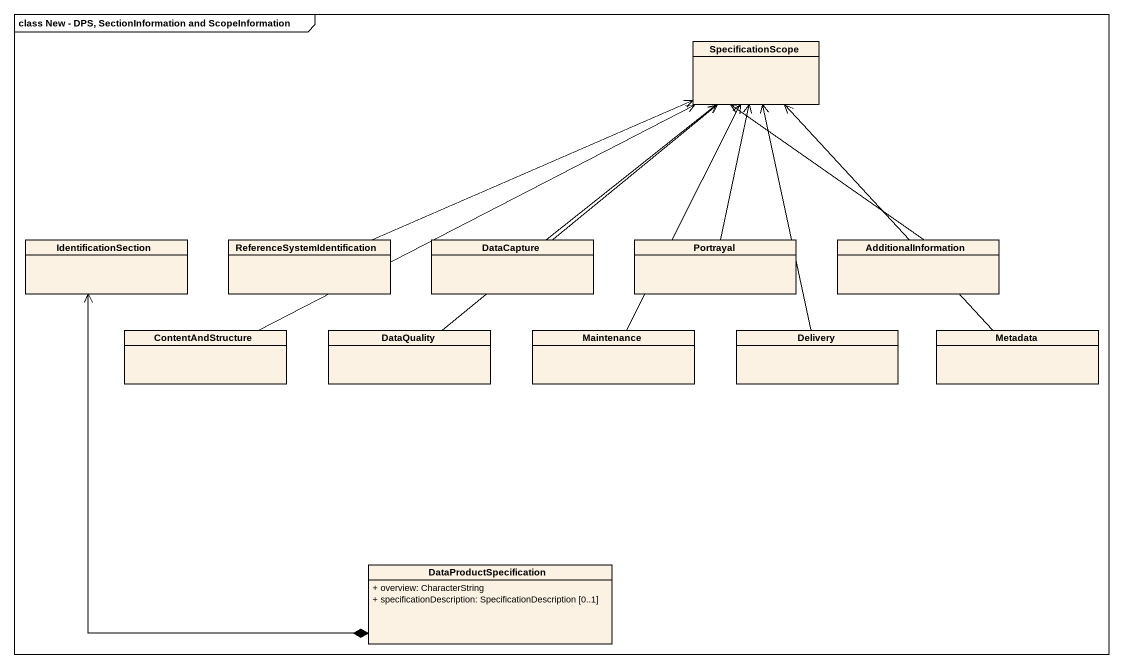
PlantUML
@startuml
mainframe class New - DPS, SectionInformation and ScopeInformation
hide circle
hide empty members
skinparam classAttributeIconSize 0
class SpecificationScope
class IdentificationSection
class "ReferenceSystemIdentification" as ReferenceSystemIdentificatio
class DataCapture
class Portrayal
class AdditionalInformation
class ContentAndStructure
class DataQuality
class Maintenance
class Delivery
class Metadata
class DataProductSpecification {
  + overview: CharacterString
  + specificationDescription: SpecificationDescription [0..1]
}
ReferenceSystemIdentificatio -right-> SpecificationScope
DataCapture -up-> SpecificationScope
Portrayal -up-> SpecificationScope
AdditionalInformation -up-> SpecificationScope
ContentAndStructure -right-> SpecificationScope
DataQuality -up-> SpecificationScope
Maintenance -up-> SpecificationScope
Delivery -up-> SpecificationScope
Metadata -up-> SpecificationScope
DataProductSpecification *-up-> IdentificationSection
@enduml
